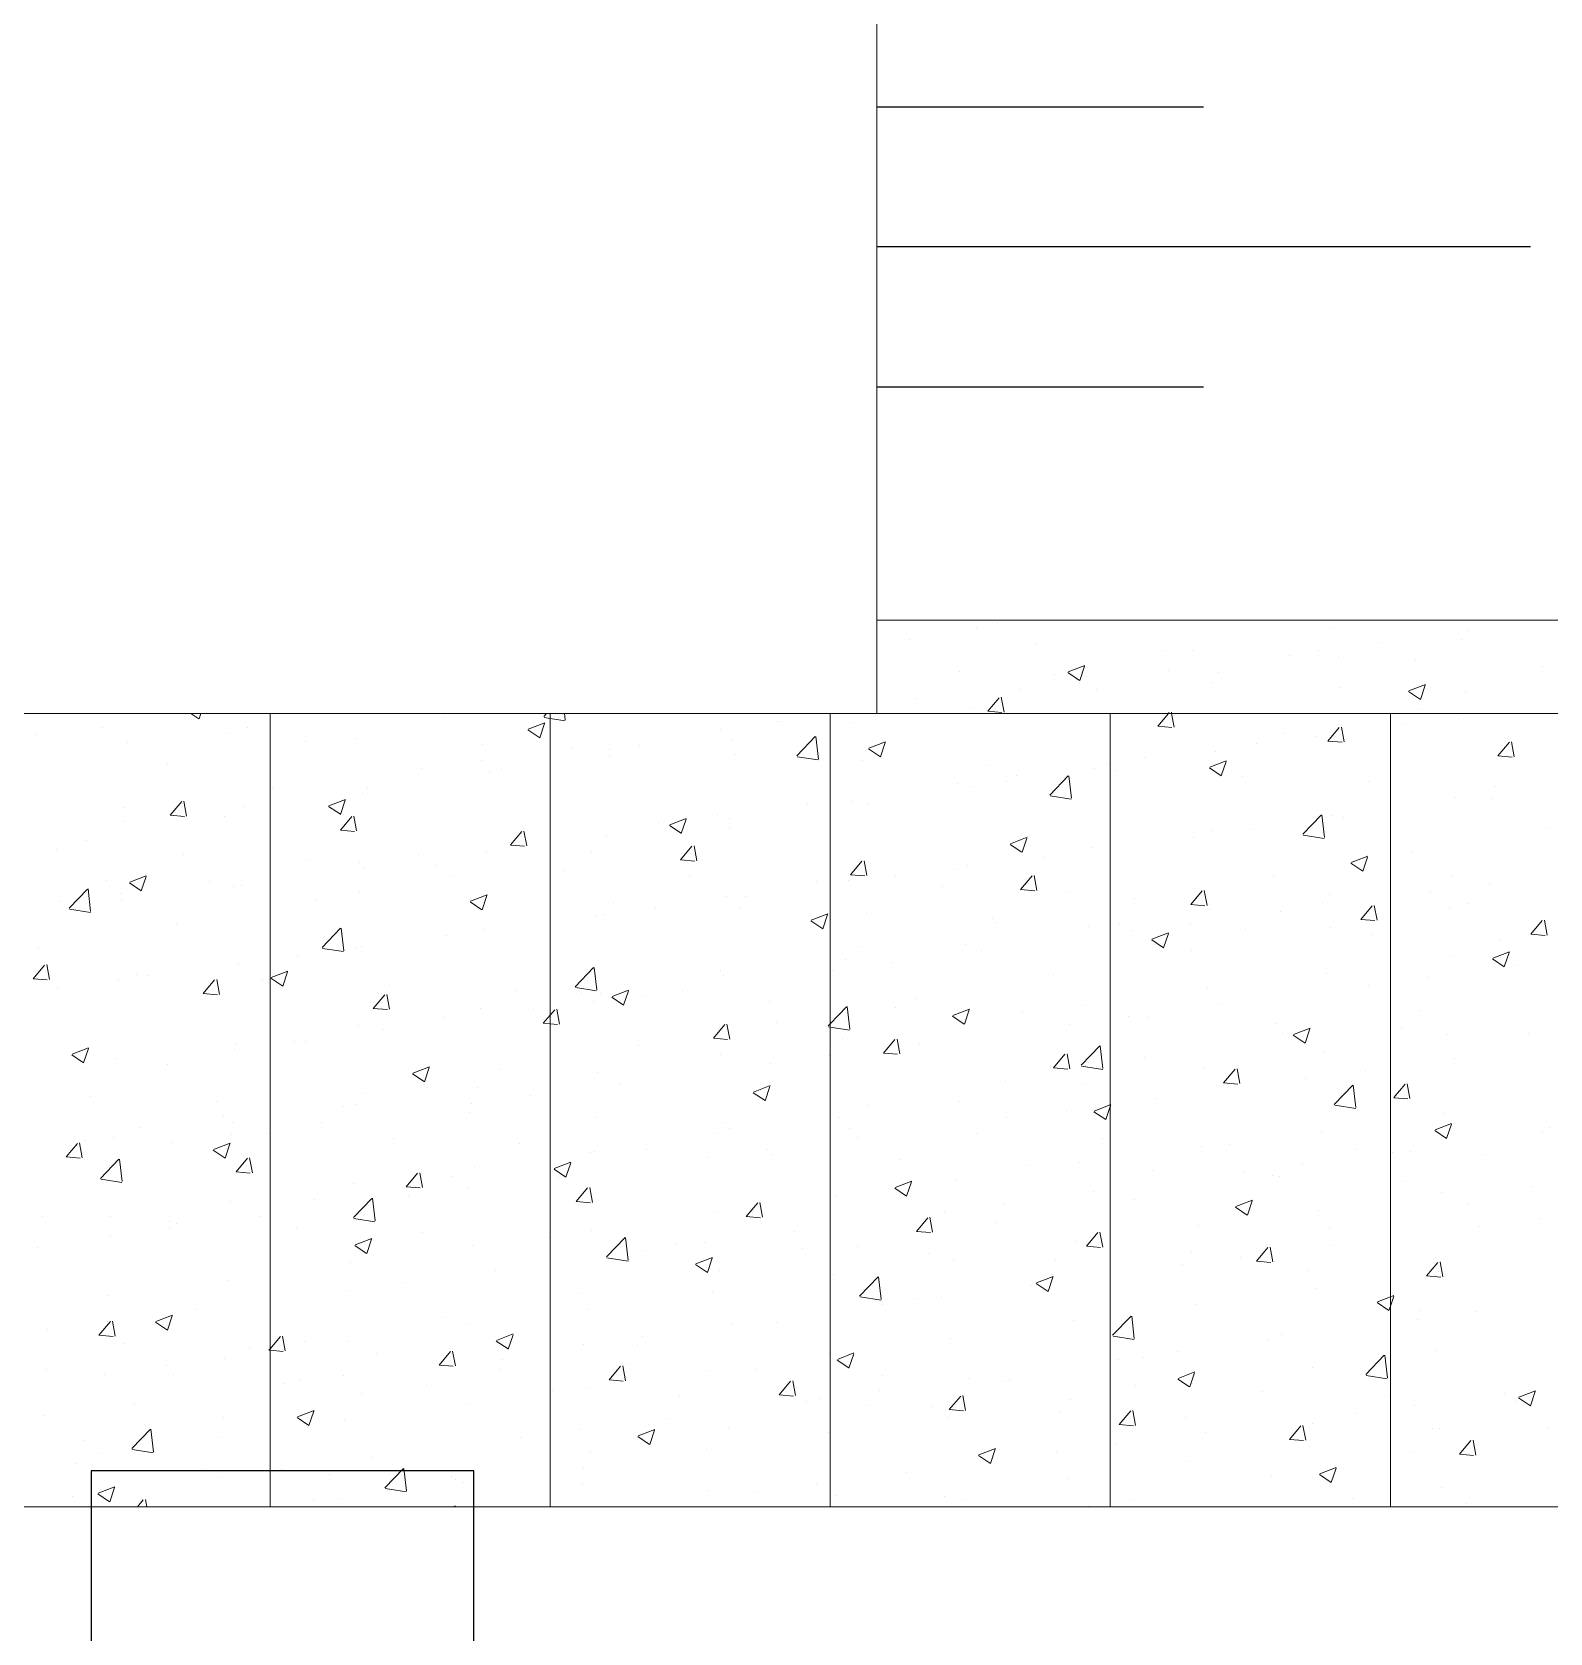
# Model space of a CAD drawing. Header units: millimetres. Extents: x 100 to 1222, y 100 to 694.
# Drawn here: x 318.01 to 324.1, y 518.04 to 524.48 of the extents above; entities that cross this region are included whole.
import ezdxf

# ---------------------------------------------------------------- set-up
doc = ezdxf.new("R2010")
doc.units = ezdxf.units.MM
doc.layers.add('Alvenaria', color=8, linetype='Continuous', lineweight=9)
doc.layers.add('PAREDE', color=7, linetype='Continuous', lineweight=9)
doc.layers.add('EXTERN', color=7, linetype='Continuous')
doc.layers.add('level 5', color=3, linetype='Continuous')

msp = doc.modelspace()

# ---------------------------------------------------------------- linework, layer by layer
at = {"layer": 'Alvenaria'}
for p, q in [((321.801, 522.079), (321.801, 522.079)), ((321.8844, 522.103), (321.8844, 522.103)), ((323.2236, 522.0846), (323.2236, 522.0846)), ((323.7742, 522.0691), (323.7742, 522.0691)), ((321.5317, 522.0341), (321.5317, 522.0341)), ((322.0402, 522.0126), (322.0402, 522.0126)), ((322.5487, 521.9911), (322.5487, 521.9911)), ((322.6681, 521.9893), (322.6681, 521.9893)), ((323.175, 521.9902), (323.175, 521.9902)), ((323.4134, 522.0216), (323.4134, 522.0216)), ((323.749, 522.0328), (323.749, 522.0328)), ((322.1686, 521.9046), (322.2353, 521.9302)), ((322.2151, 521.8699), (322.2344, 521.9274)), ((323.0571, 521.9696), (323.0571, 521.9696)), ((323.2543, 521.9614), (323.2543, 521.9614)), ((323.5656, 521.9481), (323.5656, 521.9481)), ((324.074, 521.9266), (324.074, 521.9266)), ((321.7326, 521.9061), (321.7326, 521.9061)), ((322.1126, 521.8939), (322.1126, 521.8939)), ((322.1674, 521.9019), (322.2148, 521.87)), ((322.2127, 521.8635), (322.2127, 521.8635)), ((322.241, 521.8846), (322.241, 521.8846)), ((322.5734, 521.911), (322.5734, 521.911)), ((322.7495, 521.8632), (322.7495, 521.8632)), ((322.7732, 521.9004), (322.7732, 521.9004)), ((321.5571, 521.7986), (321.5571, 521.7986)), ((321.8456, 521.7458), (321.8915, 521.8006)), ((321.911, 521.7424), (321.9, 521.8021)), ((321.9742, 521.8321), (321.9742, 521.8321)), ((322.2841, 521.8334), (322.2841, 521.8334)), ((323.2579, 521.8417), (323.2579, 521.8417)), ((323.5362, 521.8257), (323.5836, 521.7937)), ((323.5375, 521.8284), (323.6042, 521.854)), ((323.584, 521.7936), (323.6033, 521.8511)), ((323.7664, 521.8202), (323.7664, 521.8202)), ((318.6226, 521.7335), (318.6226, 521.7335)), ((318.6446, 521.737), (318.6767, 521.7153)), ((318.6771, 521.7152), (318.6844, 521.737)), ((320.0617, 521.7247), (320.0735, 521.737)), ((320.1486, 521.7118), (320.1457, 521.737)), ((321.7894, 521.762), (321.7894, 521.762)), ((321.8455, 521.7458), (321.9025, 521.7408)), ((322.5287, 521.6861), (322.5715, 521.737)), ((322.5715, 521.737), (322.5747, 521.7408)), ((322.5842, 521.737), (322.5832, 521.7423)), ((322.5942, 521.6826), (322.5842, 521.737)), ((323.5873, 521.7513), (323.5873, 521.7513)), ((318.2914, 521.6788), (318.2914, 521.6788)), ((318.8712, 521.6801), (318.8712, 521.6801)), ((319.6624, 521.7216), (319.6624, 521.7216)), ((319.9982, 521.671), (320.0456, 521.6391)), ((319.9994, 521.6737), (320.0661, 521.6993)), ((320.0459, 521.6389), (320.0652, 521.6965)), ((320.0634, 521.7212), (320.0879, 521.7174)), ((320.0879, 521.7174), (320.1481, 521.708)), ((320.7735, 521.674), (320.7735, 521.674)), ((321.0016, 521.7032), (321.0016, 521.7032)), ((321.0119, 521.7054), (321.0119, 521.7054)), ((321.3083, 521.701), (321.3083, 521.701)), ((322.5287, 521.686), (322.5857, 521.681)), ((323.2119, 521.6263), (323.2579, 521.681)), ((323.2774, 521.6228), (323.2664, 521.6825)), ((323.5236, 521.6934), (323.5236, 521.6934)), ((323.7374, 521.7158), (323.7374, 521.7158)), ((318.021, 521.6544), (318.021, 521.6544)), ((318.3901, 521.6191), (318.3901, 521.6191)), ((318.7999, 521.6573), (318.7999, 521.6573)), ((319.1069, 521.6263), (319.1069, 521.6263)), ((319.3084, 521.6358), (319.3084, 521.6358)), ((319.8168, 521.6143), (319.8168, 521.6143)), ((320.4461, 521.6079), (320.4461, 521.6079)), ((320.8192, 521.6339), (320.8192, 521.6339)), ((321.0782, 521.567), (321.1524, 521.6443)), ((321.1652, 521.5541), (321.1547, 521.6446)), ((321.3683, 521.5974), (321.435, 521.623)), ((321.4148, 521.5627), (321.4341, 521.6202)), ((322.9244, 521.6145), (322.9244, 521.6145)), ((323.0318, 521.6559), (323.0318, 521.6559)), ((323.1628, 521.6459), (323.1628, 521.6459)), ((323.2119, 521.6262), (323.2689, 521.6213)), ((323.2427, 521.6443), (323.2427, 521.6443)), ((323.8951, 521.5665), (323.941, 521.6212)), ((323.9606, 521.5631), (323.9496, 521.6228)), ((319.8112, 521.5473), (319.8112, 521.5473)), ((320.1719, 521.5948), (320.1719, 521.5948)), ((320.3245, 521.5625), (320.3245, 521.5625)), ((320.3253, 521.5929), (320.3253, 521.5929)), ((320.8338, 521.5714), (320.8338, 521.5714)), ((321.0799, 521.5635), (321.1646, 521.5504)), ((321.3422, 521.5499), (321.3422, 521.5499)), ((321.3671, 521.5947), (321.4144, 521.5628)), ((322.4764, 521.5606), (322.4764, 521.5606)), ((322.7371, 521.5212), (322.8038, 521.5468)), ((322.7616, 521.5834), (322.7616, 521.5834)), ((322.7837, 521.4864), (322.803, 521.5439)), ((323.8951, 521.5665), (323.9521, 521.5615)), ((318.5514, 521.5309), (318.5514, 521.5309)), ((319.5727, 521.516), (319.5727, 521.516)), ((319.8434, 521.5015), (319.8434, 521.5015)), ((319.8907, 521.5125), (319.8907, 521.5125)), ((321.8507, 521.5284), (321.8507, 521.5284)), ((321.9621, 521.4878), (321.9621, 521.4878)), ((322.0948, 521.4094), (322.169, 521.4867)), ((322.1817, 521.3965), (322.1712, 521.4869)), ((322.2725, 521.5163), (322.2725, 521.5163)), ((322.3228, 521.5353), (322.3228, 521.5353)), ((322.3592, 521.5069), (322.3592, 521.5069)), ((322.7359, 521.5185), (322.7833, 521.4865)), ((322.8676, 521.4854), (322.8676, 521.4854)), ((318.9712, 521.4368), (318.9712, 521.4368)), ((319.3352, 521.4172), (319.3352, 521.4172)), ((319.3544, 521.4345), (319.3544, 521.4345)), ((321.7237, 521.4564), (321.7237, 521.4564)), ((321.7778, 521.4449), (321.7778, 521.4449)), ((321.9209, 521.4652), (321.9209, 521.4652)), ((323.3761, 521.464), (323.3761, 521.464)), ((323.8845, 521.4425), (323.8845, 521.4425)), ((318.372, 521.3579), (318.372, 521.3579)), ((318.5618, 521.3282), (318.6077, 521.383)), ((318.6104, 521.3893), (318.6104, 521.3893)), ((318.6272, 521.3248), (318.6162, 521.3845)), ((318.8597, 521.363), (318.8597, 521.363)), ((319.1979, 521.3638), (319.2453, 521.3319)), ((319.1991, 521.3665), (319.2658, 521.3921)), ((319.2456, 521.3317), (319.2649, 521.3893)), ((321.1221, 521.3772), (321.1221, 521.3772)), ((321.2967, 521.3839), (321.2967, 521.3839)), ((321.3654, 521.3699), (321.3654, 521.3699)), ((322.0964, 521.4059), (322.1812, 521.3927)), ((323.7258, 521.3987), (323.7258, 521.3987)), ((323.8746, 521.3969), (323.8746, 521.3969)), ((318.3785, 521.3021), (318.3785, 521.3021)), ((318.5617, 521.3282), (318.6187, 521.3232)), ((318.7797, 521.3218), (318.7797, 521.3218)), ((319.2449, 521.2685), (319.2909, 521.3232)), ((319.3104, 521.265), (319.2994, 521.3247)), ((320.5229, 521.2984), (320.5229, 521.2984)), ((320.5667, 521.2875), (320.6141, 521.2556)), ((320.568, 521.2902), (320.6347, 521.3158)), ((320.6145, 521.2554), (320.6338, 521.313)), ((320.7614, 521.3297), (320.7614, 521.3297)), ((320.8077, 521.3168), (320.8077, 521.3168)), ((323.1113, 521.2517), (323.1855, 521.329)), ((323.1983, 521.2388), (323.1878, 521.3293)), ((323.2311, 521.3273), (323.2311, 521.3273)), ((323.273, 521.3177), (323.273, 521.3177)), ((318.2242, 521.2265), (318.2242, 521.2265)), ((319.2449, 521.2684), (319.3019, 521.2634)), ((319.9214, 521.2192), (319.9214, 521.2192)), ((319.9281, 521.2087), (319.9741, 521.2634)), ((319.9936, 521.2052), (319.9826, 521.2649)), ((320.313, 521.2454), (320.313, 521.2454)), ((320.8099, 521.2745), (320.8099, 521.2745)), ((321.9368, 521.2139), (322.0035, 521.2395)), ((321.9833, 521.1792), (322.0027, 521.2367)), ((322.6738, 521.2388), (322.6738, 521.2388)), ((322.75, 521.2663), (322.75, 521.2663)), ((322.9123, 521.2702), (322.9123, 521.2702)), ((323.113, 521.2482), (323.1977, 521.2351)), ((324.1035, 521.2783), (324.1035, 521.2783)), ((318.106, 521.1921), (318.106, 521.1921)), ((318.6144, 521.1706), (318.6144, 521.1706)), ((319.5606, 521.1717), (319.5606, 521.1717)), ((319.8318, 521.1844), (319.8318, 521.1844)), ((319.9281, 521.2086), (319.9851, 521.2037)), ((320.2544, 521.1792), (320.2544, 521.1792)), ((320.6113, 521.1489), (320.6572, 521.2036)), ((320.6768, 521.1455), (320.6658, 521.2052)), ((321.9356, 521.2112), (321.983, 521.1793)), ((322.0723, 521.1596), (322.0723, 521.1596)), ((322.261, 521.1992), (322.261, 521.1992)), ((323.3057, 521.1377), (323.3724, 521.1633)), ((323.3522, 521.1029), (323.3715, 521.1604)), ((323.548, 521.183), (323.548, 521.183)), ((319.1229, 521.1491), (319.1229, 521.1491)), ((319.3222, 521.1403), (319.3222, 521.1403)), ((319.3428, 521.1174), (319.3428, 521.1174)), ((319.6313, 521.1276), (319.6313, 521.1276)), ((320.1398, 521.1061), (320.1398, 521.1061)), ((320.6113, 521.1489), (320.6683, 521.1439)), ((321.2945, 521.0891), (321.3404, 521.1439)), ((321.2945, 521.0891), (321.3515, 521.0841)), ((321.36, 521.0857), (321.349, 521.1454)), ((321.7115, 521.1121), (321.7115, 521.1121)), ((321.7662, 521.1278), (321.7662, 521.1278)), ((323.3045, 521.135), (323.3519, 521.103)), ((318.1549, 520.9545), (318.2291, 521.0318)), ((318.2418, 520.9416), (318.2313, 521.0321)), ((318.3068, 521.0641), (318.3068, 521.0641)), ((318.3976, 521.0566), (318.4449, 521.0246)), ((318.3988, 521.0593), (318.4655, 521.0849)), ((318.4453, 521.0245), (318.4646, 521.0821)), ((318.7206, 521.0611), (318.7206, 521.0611)), ((318.8152, 521.0426), (318.8152, 521.0426)), ((318.8481, 521.046), (318.8481, 521.046)), ((319.6989, 521.0838), (319.6989, 521.0838)), ((320.6483, 521.0847), (320.6483, 521.0847)), ((321.1567, 521.0632), (321.1567, 521.0632)), ((321.2851, 521.0668), (321.2851, 521.0668)), ((321.4731, 521.0808), (321.4731, 521.0808)), ((321.6652, 521.0417), (321.6652, 521.0417)), ((321.9777, 521.0294), (322.0236, 521.0841)), ((321.9777, 521.0293), (322.0346, 521.0243)), ((322.0432, 521.0259), (322.0322, 521.0856)), ((322.6609, 520.9696), (322.7068, 521.0243)), ((322.7264, 520.9661), (322.7154, 521.0259)), ((322.9925, 521.0876), (322.9925, 521.0876)), ((323.7143, 521.0816), (323.7143, 521.0816)), ((323.8624, 521.0526), (323.8624, 521.0526)), ((318.1214, 520.9822), (318.1214, 520.9822)), ((318.3599, 521.0136), (318.3599, 521.0136)), ((318.367, 520.985), (318.367, 520.985)), ((319.1435, 520.9885), (319.1435, 520.9885)), ((319.3237, 521.0212), (319.3237, 521.0212)), ((319.7664, 520.9803), (319.8138, 520.9484)), ((319.7677, 520.983), (319.8344, 521.0086)), ((319.8142, 520.9482), (319.8335, 521.0058)), ((319.8322, 520.9997), (319.8322, 520.9997)), ((320.3406, 520.9782), (320.3406, 520.9782)), ((320.7961, 520.9998), (320.7961, 520.9998)), ((320.8715, 521.0016), (320.8715, 521.0016)), ((322.1737, 521.0202), (322.1737, 521.0202)), ((322.437, 520.9923), (322.437, 520.9923)), ((322.6609, 520.9696), (322.7178, 520.9646)), ((322.6821, 520.9987), (322.6821, 520.9987)), ((323.1906, 520.9772), (323.1906, 520.9772)), ((323.2195, 521.0102), (323.2195, 521.0102)), ((323.3441, 520.9098), (323.39, 520.9646)), ((323.4096, 520.9064), (323.3985, 520.9661)), ((323.624, 521.0212), (323.624, 521.0212)), ((323.7762, 520.9738), (323.7762, 520.9738)), ((318.1565, 520.951), (318.2413, 520.9379)), ((320.2723, 520.9227), (320.2723, 520.9227)), ((320.3014, 520.9283), (320.3014, 520.9283)), ((320.5108, 520.9541), (320.5108, 520.9541)), ((320.8491, 520.9567), (320.8491, 520.9567)), ((321.1353, 520.904), (321.1827, 520.8721)), ((321.1365, 520.9067), (321.2032, 520.9323)), ((321.183, 520.872), (321.2023, 520.9295)), ((321.3576, 520.9352), (321.3576, 520.9352)), ((321.866, 520.9137), (321.866, 520.9137)), ((321.8815, 520.8969), (321.8815, 520.8969)), ((322.7384, 520.9492), (322.7384, 520.9492)), ((323.0224, 520.942), (323.0224, 520.942)), ((323.3441, 520.9098), (323.401, 520.9048)), ((323.6991, 520.9558), (323.6991, 520.9558)), ((324.0273, 520.8501), (324.0732, 520.9048)), ((324.0928, 520.8466), (324.0817, 520.9063)), ((318.588, 520.8931), (318.588, 520.8931)), ((319.1714, 520.7968), (319.2456, 520.8742)), ((319.2584, 520.784), (319.2479, 520.8744)), ((319.6708, 520.8435), (319.6708, 520.8435)), ((319.8203, 520.8674), (319.8203, 520.8674)), ((322.2494, 520.8821), (322.2494, 520.8821)), ((322.3745, 520.8923), (322.3745, 520.8923)), ((322.4232, 520.8632), (322.4232, 520.8632)), ((322.5054, 520.8304), (322.5721, 520.856)), ((322.5519, 520.7957), (322.5712, 520.8532)), ((322.6617, 520.8946), (322.6617, 520.8946)), ((322.883, 520.8708), (322.883, 520.8708)), ((323.2207, 520.8785), (323.2207, 520.8785)), ((323.3914, 520.8493), (323.3914, 520.8493)), ((324.0273, 520.85), (324.0842, 520.845)), ((318.0325, 520.7978), (318.0325, 520.7978)), ((319.1731, 520.7933), (319.2578, 520.7802)), ((319.31, 520.796), (319.31, 520.796)), ((319.3312, 520.8003), (319.3312, 520.8003)), ((321.3261, 520.8016), (321.3261, 520.8016)), ((321.7547, 520.8107), (321.7547, 520.8107)), ((321.8217, 520.784), (321.8217, 520.784)), ((322.5042, 520.8277), (322.5515, 520.7958)), ((322.6653, 520.7831), (322.6653, 520.7831)), ((323.8743, 520.7542), (323.9409, 520.7798)), ((323.8999, 520.8278), (323.8999, 520.8278)), ((323.9208, 520.7194), (323.9401, 520.7769)), ((318.0107, 520.6715), (318.0566, 520.7263)), ((318.0762, 520.6681), (318.0652, 520.7278)), ((318.8365, 520.7289), (318.8365, 520.7289)), ((319.0716, 520.7646), (319.0716, 520.7646)), ((320.188, 520.6392), (320.2622, 520.7165)), ((320.2749, 520.6263), (320.2644, 520.7168)), ((320.7706, 520.7062), (320.7706, 520.7062)), ((321.2225, 520.7051), (321.2225, 520.7051)), ((321.2736, 520.7497), (321.2736, 520.7497)), ((321.461, 520.7365), (321.461, 520.7365)), ((323.7027, 520.7645), (323.7027, 520.7645)), ((323.873, 520.7515), (323.9204, 520.7195)), ((323.9726, 520.7244), (323.9726, 520.7244)), ((318.0107, 520.6715), (318.0677, 520.6665)), ((318.1093, 520.6379), (318.1093, 520.6379)), ((318.3554, 520.6679), (318.3554, 520.6679)), ((318.4249, 520.6864), (318.4249, 520.6864)), ((318.47, 520.6854), (318.47, 520.6854)), ((318.6939, 520.6118), (318.7398, 520.6665)), ((318.7594, 520.6083), (318.7484, 520.668)), ((318.9334, 520.6649), (318.9334, 520.6649)), ((318.9661, 520.6731), (319.0135, 520.6411)), ((318.9673, 520.6758), (319.034, 520.7014)), ((319.0139, 520.641), (319.0332, 520.6986)), ((319.4418, 520.6435), (319.4418, 520.6435)), ((320.7845, 520.6827), (320.7845, 520.6827)), ((322.1098, 520.6878), (322.1098, 520.6878)), ((323.208, 520.6931), (323.208, 520.6931)), ((323.3734, 520.6456), (323.3734, 520.6456)), ((323.6119, 520.677), (323.6119, 520.677)), ((318.6939, 520.6117), (318.7508, 520.6067)), ((319.3771, 520.552), (319.423, 520.6067)), ((319.4426, 520.5485), (319.4316, 520.6082)), ((319.9503, 520.622), (319.9503, 520.622)), ((320.1896, 520.6357), (320.2743, 520.6225)), ((320.2151, 520.6109), (320.2151, 520.6109)), ((320.2602, 520.5784), (320.2602, 520.5784)), ((320.2898, 520.6113), (320.2898, 520.6113)), ((320.335, 520.5968), (320.3824, 520.5649)), ((320.3362, 520.5995), (320.4029, 520.6251)), ((320.3827, 520.5647), (320.402, 520.6223)), ((320.4588, 520.6005), (320.4588, 520.6005)), ((320.621, 520.6259), (320.621, 520.6259)), ((320.9672, 520.579), (320.9672, 520.579)), ((321.5543, 520.5924), (321.5543, 520.5924)), ((322.7268, 520.6321), (322.7268, 520.6321)), ((319.3771, 520.552), (319.434, 520.547)), ((319.6596, 520.5155), (319.6596, 520.5155)), ((319.8087, 520.5503), (319.8087, 520.5503)), ((320.0218, 520.547), (320.0218, 520.547)), ((320.0603, 520.4922), (320.0879, 520.5251)), ((320.0879, 520.5251), (320.1062, 520.5469)), ((320.1258, 520.4888), (320.1148, 520.5485)), ((321.2129, 520.4903), (321.2787, 520.5588)), ((321.2915, 520.4686), (321.281, 520.5591)), ((321.4757, 520.5575), (321.4757, 520.5575)), ((321.7039, 520.5205), (321.7512, 520.4886)), ((321.7051, 520.5232), (321.7718, 520.5488)), ((321.7516, 520.4885), (321.7709, 520.546)), ((321.9842, 520.536), (321.9842, 520.536)), ((322.2378, 520.565), (322.2378, 520.565)), ((322.4111, 520.5189), (322.4111, 520.5189)), ((322.4926, 520.5146), (322.4926, 520.5146)), ((322.7719, 520.5664), (322.7719, 520.5664)), ((323.5845, 520.5451), (323.5845, 520.5451)), ((319.3196, 520.4832), (319.3196, 520.4832)), ((319.4202, 520.4678), (319.4202, 520.4678)), ((320.0603, 520.4922), (320.0879, 520.4898)), ((320.0879, 520.4898), (320.1172, 520.4872)), ((320.7435, 520.4325), (320.7894, 520.4872)), ((320.809, 520.429), (320.7979, 520.4887)), ((320.9988, 520.4971), (320.9988, 520.4971)), ((321.2045, 520.4815), (321.2129, 520.4903)), ((321.2062, 520.478), (321.2129, 520.477)), ((321.2129, 520.477), (321.2909, 520.4649)), ((321.7431, 520.4936), (321.7431, 520.4936)), ((322.1727, 520.4875), (322.1727, 520.4875)), ((323.0011, 520.4931), (323.0011, 520.4931)), ((323.029, 520.4498), (323.029, 520.4498)), ((323.0739, 520.447), (323.1406, 520.4726)), ((323.1205, 520.4122), (323.1398, 520.4697)), ((323.5096, 520.4716), (323.5096, 520.4716)), ((323.6911, 520.4474), (323.6911, 520.4474)), ((324.018, 520.4501), (324.018, 520.4501)), ((318.167, 520.3686), (318.2337, 520.3942)), ((318.2135, 520.3338), (318.2329, 520.3914)), ((318.821, 520.3889), (318.821, 520.3889)), ((318.8249, 520.4118), (318.8249, 520.4118)), ((319.0595, 520.4203), (319.0595, 520.4203)), ((319.1041, 520.4202), (319.1041, 520.4202)), ((320.4433, 520.4017), (320.4433, 520.4017)), ((320.7435, 520.4324), (320.8004, 520.4274)), ((321.262, 520.4327), (321.262, 520.4327)), ((321.4267, 520.3727), (321.4726, 520.4274)), ((321.4922, 520.3692), (321.4811, 520.4289)), ((321.5711, 520.4083), (321.5711, 520.4083)), ((322.2211, 520.3239), (322.2953, 520.4012)), ((322.308, 520.311), (322.2975, 520.4014)), ((323.0727, 520.4443), (323.1201, 520.4123)), ((318.1658, 520.3659), (318.2132, 520.3339)), ((318.3438, 520.3508), (318.3438, 520.3508)), ((318.5486, 520.3248), (318.5486, 520.3248)), ((319.5359, 520.2923), (319.6026, 520.3179)), ((320.7729, 520.3656), (320.7729, 520.3656)), ((320.9719, 520.3294), (320.9719, 520.3294)), ((321.2104, 520.3608), (321.2104, 520.3608)), ((321.4267, 520.3726), (321.4836, 520.3677)), ((322.1099, 520.3129), (322.1558, 520.3676)), ((322.1753, 520.3095), (322.1643, 520.3692)), ((322.2227, 520.3204), (322.3074, 520.3072)), ((322.4735, 520.3544), (322.4735, 520.3544)), ((323.1964, 520.376), (323.1964, 520.376)), ((323.722, 520.3488), (323.722, 520.3488)), ((318.2195, 520.3097), (318.2195, 520.3097)), ((319.5347, 520.2896), (319.5821, 520.2577)), ((319.5824, 520.2575), (319.6017, 520.3151)), ((319.8878, 520.3064), (319.8878, 520.3064)), ((320.2782, 520.2942), (320.2782, 520.2942)), ((321.9181, 520.2591), (321.9181, 520.2591)), ((322.1099, 520.3129), (322.1668, 520.3079)), ((322.7153, 520.315), (322.7153, 520.315)), ((322.7931, 520.2531), (322.839, 520.3079)), ((322.7931, 520.2531), (322.85, 520.2481)), ((322.8585, 520.2497), (322.8475, 520.3094)), ((323.1228, 520.2699), (323.1228, 520.2699)), ((323.3613, 520.3013), (323.3613, 520.3013)), ((318.2394, 520.1997), (318.2394, 520.1997)), ((319.3324, 520.211), (319.3324, 520.211)), ((319.7971, 520.2332), (319.7971, 520.2332)), ((320.0096, 520.2027), (320.0096, 520.2027)), ((320.3704, 520.2502), (320.3704, 520.2502)), ((320.9035, 520.2133), (320.9509, 520.1814)), ((320.9048, 520.216), (320.9715, 520.2416)), ((320.9513, 520.1812), (320.9706, 520.2388)), ((322.2262, 520.248), (322.2262, 520.248)), ((322.5213, 520.1907), (322.5213, 520.1907)), ((323.2376, 520.1662), (323.3118, 520.2435)), ((323.3246, 520.1533), (323.314, 520.2438)), ((323.4763, 520.1934), (323.5222, 520.2481)), ((323.4763, 520.1933), (323.5332, 520.1883)), ((323.5417, 520.1899), (323.5307, 520.2496)), ((318.7479, 520.1782), (318.7479, 520.1782)), ((319.2564, 520.1567), (319.2564, 520.1567)), ((319.308, 520.1661), (319.308, 520.1661)), ((319.7648, 520.1352), (319.7648, 520.1352)), ((319.7712, 520.1713), (319.7712, 520.1713)), ((321.3626, 520.1637), (321.3626, 520.1637)), ((321.7315, 520.1766), (321.7315, 520.1766)), ((322.1605, 520.1432), (322.1605, 520.1432)), ((322.2724, 520.137), (322.3198, 520.1051)), ((322.2736, 520.1397), (322.3379, 520.1644)), ((322.3201, 520.105), (322.3379, 520.158)), ((322.3379, 520.1644), (322.3403, 520.1653)), ((322.3379, 520.158), (322.3395, 520.1625)), ((323.2393, 520.1627), (323.324, 520.1496)), ((323.6795, 520.1303), (323.6795, 520.1303)), ((318.4403, 520.0718), (318.4403, 520.0718)), ((318.7769, 520.1157), (318.7769, 520.1157)), ((318.8133, 520.0947), (318.8133, 520.0947)), ((319.1696, 520.0921), (319.1696, 520.0921)), ((320.2733, 520.1138), (320.2733, 520.1138)), ((320.7818, 520.0923), (320.7818, 520.0923)), ((320.8071, 520.0684), (320.8071, 520.0684)), ((321.2504, 520.1156), (321.2504, 520.1156)), ((321.2902, 520.0708), (321.2902, 520.0708)), ((321.9221, 520.1118), (321.9221, 520.1118)), ((323.1848, 520.0589), (323.1848, 520.0589)), ((323.6413, 520.0608), (323.6887, 520.0288)), ((323.6425, 520.0635), (323.7092, 520.0891)), ((323.689, 520.0287), (323.7083, 520.0862)), ((324.1007, 520.0722), (324.1007, 520.0722)), ((318.1429, 519.9551), (318.1888, 520.0098)), ((318.2084, 519.9516), (318.1973, 520.0113)), ((318.2214, 520.0203), (318.2214, 520.0203)), ((318.3322, 520.0337), (318.3322, 520.0337)), ((318.5704, 520.0132), (318.5704, 520.0132)), ((318.7356, 519.9851), (318.8023, 520.0107)), ((318.7821, 519.9503), (318.8014, 520.0079)), ((318.8089, 520.0446), (318.8089, 520.0446)), ((318.9487, 520.0503), (318.9487, 520.0503)), ((319.4572, 520.0288), (319.4572, 520.0288)), ((319.9657, 520.0073), (319.9657, 520.0073)), ((320.7613, 520.0485), (320.7613, 520.0485)), ((321.3205, 520.0326), (321.3205, 520.0326)), ((321.7987, 520.0493), (321.7987, 520.0493)), ((322.3072, 520.0278), (322.3072, 520.0278)), ((322.7037, 519.998), (322.7037, 519.998)), ((322.8156, 520.0064), (322.8156, 520.0064)), ((324.073, 520.0523), (324.073, 520.0523)), ((318.1429, 519.955), (318.1998, 519.9501)), ((318.2812, 519.869), (318.3554, 519.9463)), ((318.3681, 519.8561), (318.3576, 519.9466)), ((318.7344, 519.9824), (318.7817, 519.9504)), ((318.8261, 519.8953), (318.872, 519.95)), ((318.8915, 519.8919), (318.8805, 519.9516)), ((320.1045, 519.9088), (320.1711, 519.9344)), ((320.151, 519.874), (320.1703, 519.9316)), ((320.2516, 519.973), (320.2516, 519.973)), ((320.2666, 519.9771), (320.2666, 519.9771)), ((320.4741, 519.9858), (320.4741, 519.9858)), ((320.7214, 519.9537), (320.7214, 519.9537)), ((320.9598, 519.9851), (320.9598, 519.9851)), ((320.9826, 519.9643), (320.9826, 519.9643)), ((321.4911, 519.9429), (321.4911, 519.9429)), ((322.2146, 519.9309), (322.2146, 519.9309)), ((323.3241, 519.9849), (323.3241, 519.9849)), ((323.4715, 519.9731), (323.4715, 519.9731)), ((323.5452, 519.9768), (323.5452, 519.9768)), ((323.8325, 519.9634), (323.8325, 519.9634)), ((318.8261, 519.8953), (318.883, 519.8903)), ((319.5093, 519.8355), (319.5552, 519.8903)), ((319.5747, 519.8321), (319.5637, 519.8918)), ((319.6961, 519.8777), (319.6961, 519.8777)), ((319.7855, 519.9161), (319.7855, 519.9161)), ((320.1032, 519.9061), (320.1506, 519.8742)), ((320.1198, 519.8745), (320.1198, 519.8745)), ((321.9995, 519.9214), (321.9995, 519.9214)), ((322.508, 519.8999), (322.508, 519.8999)), ((322.8723, 519.8942), (322.8723, 519.8942)), ((322.9897, 519.8815), (322.9897, 519.8815)), ((323.0165, 519.8784), (323.0165, 519.8784)), ((323.1107, 519.9256), (323.1107, 519.9256)), ((318.2828, 519.8655), (318.3675, 519.8523)), ((319.2965, 519.8491), (319.2965, 519.8491)), ((319.5093, 519.8355), (319.5662, 519.8305)), ((319.7591, 519.827), (319.7591, 519.827)), ((320.1925, 519.7758), (320.2384, 519.8305)), ((320.2579, 519.7723), (320.2469, 519.832)), ((321.4721, 519.8298), (321.5195, 519.7979)), ((321.4733, 519.8325), (321.54, 519.8581)), ((321.5198, 519.7978), (321.5391, 519.8553)), ((321.7199, 519.8595), (321.7199, 519.8595)), ((322.2707, 519.815), (322.2707, 519.815)), ((323.5249, 519.8569), (323.5249, 519.8569)), ((323.6679, 519.8133), (323.6679, 519.8133)), ((324.0334, 519.8354), (324.0334, 519.8354)), ((318.8017, 519.7776), (318.8017, 519.7776)), ((319.1406, 519.7823), (319.1406, 519.7823)), ((319.2977, 519.7113), (319.3719, 519.7887)), ((319.3847, 519.6985), (319.3741, 519.7889)), ((319.5206, 519.7956), (319.5206, 519.7956)), ((320.1925, 519.7757), (320.2494, 519.7707)), ((320.8757, 519.716), (320.9216, 519.7707)), ((320.9411, 519.7125), (320.9301, 519.7722)), ((321.2388, 519.7985), (321.2388, 519.7985)), ((321.91, 519.7675), (321.91, 519.7675)), ((322.4342, 519.7861), (322.4342, 519.7861)), ((322.841, 519.7535), (322.8883, 519.7216)), ((322.8422, 519.7562), (322.9089, 519.7818)), ((322.8887, 519.7215), (322.908, 519.779)), ((323.1732, 519.7418), (323.1732, 519.7418)), ((323.7734, 519.7677), (323.7734, 519.7677)), ((318.0499, 519.7155), (318.0499, 519.7155)), ((318.3206, 519.7167), (318.3206, 519.7167)), ((318.5584, 519.694), (318.5584, 519.694)), ((318.5852, 519.687), (318.5852, 519.687)), ((318.9191, 519.7164), (318.9191, 519.7164)), ((319.2994, 519.7078), (319.3841, 519.6947)), ((320.7498, 519.7314), (320.7498, 519.7314)), ((320.8757, 519.7159), (320.9326, 519.711)), ((321.5588, 519.6562), (321.6048, 519.7109)), ((321.6243, 519.6528), (321.6133, 519.7125)), ((321.6715, 519.7361), (321.6715, 519.7361)), ((321.8787, 519.6908), (321.8787, 519.6908)), ((322.6921, 519.6809), (322.6921, 519.6809)), ((323.8224, 519.6766), (323.8224, 519.6766)), ((324.0609, 519.708), (324.0609, 519.708)), ((318.3199, 519.6376), (318.3199, 519.6376)), ((318.5583, 519.669), (318.5583, 519.669)), ((319.0669, 519.6726), (319.0669, 519.6726)), ((319.3041, 519.6016), (319.3708, 519.6272)), ((319.3507, 519.5668), (319.37, 519.6244)), ((319.5753, 519.6511), (319.5753, 519.6511)), ((320.0838, 519.6296), (320.0838, 519.6296)), ((320.255, 519.66), (320.255, 519.66)), ((320.3143, 519.5537), (320.3884, 519.631)), ((320.4012, 519.5408), (320.3907, 519.6313)), ((320.7092, 519.6094), (320.7092, 519.6094)), ((321.07, 519.6569), (321.07, 519.6569)), ((321.5588, 519.6562), (321.6158, 519.6512)), ((322.2031, 519.6138), (322.2031, 519.6138)), ((322.242, 519.5964), (322.288, 519.6512)), ((322.3075, 519.593), (322.2965, 519.6527)), ((323.2179, 519.6723), (323.2179, 519.6723)), ((318.0297, 519.5916), (318.0297, 519.5916)), ((319.3029, 519.5989), (319.3503, 519.5669)), ((319.7739, 519.599), (319.7739, 519.599)), ((320.3159, 519.5502), (320.4006, 519.537)), ((320.4708, 519.578), (320.4708, 519.578)), ((320.5923, 519.6081), (320.5923, 519.6081)), ((320.673, 519.5253), (320.7397, 519.5509)), ((320.7195, 519.4905), (320.7388, 519.5481)), ((321.1007, 519.5866), (321.1007, 519.5866)), ((321.3233, 519.5954), (321.3233, 519.5954)), ((321.6092, 519.5652), (321.6092, 519.5652)), ((322.242, 519.5964), (322.299, 519.5914)), ((322.6625, 519.577), (322.6625, 519.577)), ((322.8601, 519.5499), (322.8601, 519.5499)), ((322.9252, 519.5367), (322.9712, 519.5914)), ((322.9907, 519.5332), (322.9797, 519.5929)), ((323.2209, 519.5974), (323.2209, 519.5974)), ((319.2849, 519.532), (319.2849, 519.532)), ((319.8692, 519.4989), (319.8692, 519.4989)), ((320.6718, 519.5226), (320.7192, 519.4907)), ((320.7678, 519.5001), (320.7678, 519.5001)), ((321.2272, 519.4814), (321.2272, 519.4814)), ((321.7083, 519.5424), (321.7083, 519.5424)), ((322.107, 519.4816), (322.107, 519.4816)), ((322.1177, 519.5437), (322.1177, 519.5437)), ((322.6217, 519.5185), (322.6217, 519.5185)), ((322.6261, 519.5222), (322.6261, 519.5222)), ((322.9252, 519.5366), (322.9822, 519.5316)), ((323.1346, 519.5007), (323.1346, 519.5007)), ((323.6084, 519.4769), (323.6543, 519.5316)), ((323.6563, 519.4962), (323.6563, 519.4962)), ((323.6739, 519.4734), (323.6629, 519.5332)), ((318.7902, 519.4606), (318.7902, 519.4606)), ((319.27, 519.42), (319.27, 519.42)), ((319.5085, 519.4514), (319.5085, 519.4514)), ((321.3308, 519.396), (321.405, 519.4733)), ((321.4178, 519.3831), (321.4072, 519.4736)), ((322.0201, 519.4393), (322.0201, 519.4393)), ((322.0407, 519.4463), (322.088, 519.4144)), ((322.0419, 519.449), (322.1086, 519.4746)), ((322.0884, 519.4143), (322.1077, 519.4718)), ((323.1616, 519.4248), (323.1616, 519.4248)), ((323.6084, 519.4769), (323.6654, 519.4719)), ((323.643, 519.4792), (323.643, 519.4792)), ((318.309, 519.3996), (318.309, 519.3996)), ((320.2123, 519.4047), (320.2123, 519.4047)), ((320.7382, 519.4143), (320.7382, 519.4143)), ((321.3325, 519.3925), (321.4172, 519.3794)), ((321.421, 519.3605), (321.421, 519.3605)), ((321.5515, 519.3863), (321.5515, 519.3863)), ((321.6594, 519.3918), (321.6594, 519.3918)), ((322.6805, 519.3638), (322.6805, 519.3638)), ((323.4095, 519.3701), (323.4569, 519.3381)), ((323.4107, 519.3728), (323.4629, 519.3928)), ((323.4572, 519.338), (323.4629, 519.3549)), ((323.4629, 519.3928), (323.4774, 519.3984)), ((323.4629, 519.3549), (323.4766, 519.3955)), ((318.275, 519.2386), (318.321, 519.2933)), ((318.3077, 519.2933), (318.3077, 519.2933)), ((318.3405, 519.2352), (318.3295, 519.2949)), ((318.5026, 519.2917), (318.55, 519.2597)), ((318.5038, 519.2944), (318.5705, 519.32)), ((318.5503, 519.2596), (318.5697, 519.3172)), ((318.6685, 519.3408), (318.6685, 519.3408)), ((319.6568, 519.3094), (319.6568, 519.3094)), ((320.2435, 519.3429), (320.2435, 519.3429)), ((320.996, 519.2909), (320.996, 519.2909)), ((322.1915, 519.2967), (322.1915, 519.2967)), ((322.3474, 519.2384), (322.4215, 519.3157)), ((322.4343, 519.2255), (322.4238, 519.3159)), ((323.5719, 519.3009), (323.5719, 519.3009)), ((323.5817, 519.339), (323.5817, 519.339)), ((323.8103, 519.3323), (323.8103, 519.3323)), ((318.0693, 519.2619), (318.0693, 519.2619)), ((318.275, 519.2386), (318.332, 519.2336)), ((318.9629, 519.1844), (319.0042, 519.2336)), ((319.0237, 519.1754), (319.0127, 519.2351)), ((319.7623, 519.282), (319.7623, 519.282)), ((319.8727, 519.2181), (319.9394, 519.2437)), ((319.9192, 519.1833), (319.9385, 519.2409)), ((320.4587, 519.2338), (320.4587, 519.2338)), ((320.8194, 519.2813), (320.8194, 519.2813)), ((321.6968, 519.2253), (321.6968, 519.2253)), ((322.349, 519.2349), (322.4337, 519.2217)), ((323.0262, 519.2436), (323.0262, 519.2436)), ((318.3729, 519.2073), (318.3729, 519.2073)), ((318.8814, 519.1858), (318.8814, 519.1858)), ((318.9582, 519.1788), (318.9629, 519.1844)), ((318.9582, 519.1788), (318.9629, 519.1784)), ((318.9629, 519.1784), (319.0152, 519.1738)), ((319.1013, 519.214), (319.1013, 519.214)), ((319.2733, 519.2149), (319.2733, 519.2149)), ((319.3898, 519.1644), (319.3898, 519.1644)), ((319.6414, 519.1191), (319.6874, 519.1738)), ((319.7069, 519.1156), (319.6959, 519.1753)), ((319.8715, 519.2154), (319.9189, 519.1835)), ((320.2202, 519.2024), (320.2202, 519.2024)), ((320.4405, 519.1956), (320.4405, 519.1956)), ((321.2156, 519.1643), (321.2156, 519.1643)), ((321.2416, 519.1418), (321.3083, 519.1674)), ((321.2881, 519.107), (321.3074, 519.1646)), ((322.6096, 519.1742), (322.6096, 519.1742)), ((322.9703, 519.2217), (322.9703, 519.2217)), ((323.3639, 519.0807), (323.4381, 519.158)), ((323.4508, 519.0678), (323.4403, 519.1583)), ((323.6448, 519.1791), (323.6448, 519.1791)), ((318.0653, 519.1009), (318.0653, 519.1009)), ((318.5458, 519.1187), (318.5458, 519.1187)), ((318.7786, 519.1435), (318.7786, 519.1435)), ((319.6187, 519.1232), (319.6187, 519.1232)), ((319.6414, 519.119), (319.6984, 519.114)), ((319.885, 519.1002), (319.885, 519.1002)), ((319.8983, 519.1429), (319.8983, 519.1429)), ((320.3246, 519.0593), (320.3705, 519.114)), ((320.3901, 519.0558), (320.3791, 519.1156)), ((320.4068, 519.1214), (320.4068, 519.1214)), ((320.7266, 519.0973), (320.7266, 519.0973)), ((320.9152, 519.0999), (320.9152, 519.0999)), ((321.2403, 519.1391), (321.2877, 519.1072)), ((322.3711, 519.1429), (322.3711, 519.1429)), ((322.4707, 519.1483), (322.4707, 519.1483)), ((323.1501, 519.1077), (323.1501, 519.1077)), ((318.2975, 519.0825), (318.2975, 519.0825)), ((318.5738, 519.0794), (318.5738, 519.0794)), ((319.0195, 519.0443), (319.0195, 519.0443)), ((319.0822, 519.0579), (319.0822, 519.0579)), ((319.2579, 519.0757), (319.2579, 519.0757)), ((319.5907, 519.0364), (319.5907, 519.0364)), ((320.3246, 519.0593), (320.3816, 519.0543)), ((321.0078, 518.9995), (321.0537, 519.0543)), ((321.0733, 518.9961), (321.0623, 519.0558)), ((321.4237, 519.0784), (321.4237, 519.0784)), ((321.7696, 519.0637), (321.7696, 519.0637)), ((321.9153, 519.0529), (321.9153, 519.0529)), ((321.9322, 519.0569), (321.9322, 519.0569)), ((322.4406, 519.0355), (322.4406, 519.0355)), ((322.6092, 519.0628), (322.6566, 519.0309)), ((322.6104, 519.0655), (322.6771, 519.0911)), ((322.6569, 519.0308), (322.6762, 519.0883)), ((322.6689, 519.0467), (322.6689, 519.0467)), ((323.3656, 519.0772), (323.4503, 519.0641)), ((318.4179, 518.9651), (318.4179, 518.9651)), ((319.3296, 519.0049), (319.3296, 519.0049)), ((320.0991, 519.0149), (320.0991, 519.0149)), ((320.2319, 519.0258), (320.2319, 519.0258)), ((320.6076, 518.9934), (320.6076, 518.9934)), ((321.0078, 518.9995), (321.0647, 518.9945)), ((321.1161, 518.972), (321.1161, 518.972)), ((321.1704, 518.9848), (321.1704, 518.9848)), ((321.4088, 519.0162), (321.4088, 519.0162)), ((321.691, 518.9398), (321.7369, 518.9945)), ((321.7565, 518.9363), (321.7455, 518.996)), ((322.1799, 518.9796), (322.1799, 518.9796)), ((322.9491, 519.014), (322.9491, 519.014)), ((323.4576, 518.9925), (323.4576, 518.9925)), ((323.9205, 519.0041), (323.9205, 519.0041)), ((323.966, 518.971), (323.966, 518.971)), ((323.9781, 518.9866), (324.0255, 518.9546)), ((323.9793, 518.9893), (324.046, 519.0149)), ((324.0258, 518.9545), (324.0451, 519.012)), ((318.0572, 518.9176), (318.0572, 518.9176)), ((318.7741, 518.9095), (318.7741, 518.9095)), ((319.0712, 518.9082), (319.1185, 518.8762)), ((319.0724, 518.9109), (319.1391, 518.9365)), ((319.1189, 518.8761), (319.1382, 518.9337)), ((319.7508, 518.9649), (319.7508, 518.9649)), ((320.5688, 518.9056), (320.5688, 518.9056)), ((321.3598, 518.9576), (321.3598, 518.9576)), ((321.6245, 518.9505), (321.6245, 518.9505)), ((321.6852, 518.9082), (321.6852, 518.9082)), ((321.691, 518.9397), (321.7479, 518.9347)), ((322.133, 518.929), (322.133, 518.929)), ((322.3742, 518.88), (322.4201, 518.9347)), ((322.4397, 518.8765), (322.4286, 518.9362)), ((322.6415, 518.9075), (322.6415, 518.9075)), ((323.3213, 518.9253), (323.3213, 518.9253)), ((323.5597, 518.9567), (323.5597, 518.9567)), ((318.4074, 518.7835), (318.4816, 518.8608)), ((318.4944, 518.7706), (318.4839, 518.8611)), ((319.2617, 518.8978), (319.2617, 518.8978)), ((320.2081, 518.8581), (320.2081, 518.8581)), ((320.4413, 518.8346), (320.5079, 518.8602)), ((320.4878, 518.7998), (320.5071, 518.8574)), ((320.8043, 518.8622), (320.8043, 518.8622)), ((321.2041, 518.8472), (321.2041, 518.8472)), ((322.3742, 518.8799), (322.4311, 518.875)), ((322.7197, 518.8461), (322.7197, 518.8461)), ((323.0574, 518.8202), (323.1033, 518.8749)), ((323.1229, 518.8168), (323.1118, 518.8765)), ((323.1499, 518.886), (323.1499, 518.886)), ((323.6332, 518.862), (323.6332, 518.862)), ((323.6584, 518.8646), (323.6584, 518.8646)), ((324.0979, 518.866), (324.0979, 518.866)), ((318.2186, 518.8142), (318.2186, 518.8142)), ((318.4091, 518.78), (318.4938, 518.7668)), ((318.767, 518.8264), (318.767, 518.8264)), ((319.9696, 518.8267), (319.9696, 518.8267)), ((320.44, 518.8319), (320.4874, 518.8)), ((320.715, 518.7802), (320.715, 518.7802)), ((321.8101, 518.7583), (321.8768, 518.7839)), ((321.8566, 518.7236), (321.8759, 518.7811)), ((322.359, 518.7986), (322.359, 518.7986)), ((323.0574, 518.8202), (323.1143, 518.8152)), ((323.1385, 518.7906), (323.1385, 518.7906)), ((323.7406, 518.7604), (323.7865, 518.8152)), ((323.806, 518.757), (323.795, 518.8167)), ((318.1834, 518.7232), (318.1834, 518.7232)), ((318.2859, 518.7654), (318.2859, 518.7654)), ((319.3681, 518.7475), (319.3681, 518.7475)), ((320.2203, 518.7088), (320.2203, 518.7088)), ((320.2488, 518.7669), (320.2488, 518.7669)), ((321.8089, 518.7556), (321.8563, 518.7237)), ((322.1205, 518.7672), (322.1205, 518.7672)), ((322.6574, 518.7296), (322.6574, 518.7296)), ((323.179, 518.682), (323.2457, 518.7076)), ((323.5424, 518.7707), (323.5424, 518.7707)), ((323.7406, 518.7604), (323.7975, 518.7554)), ((318.6919, 518.7017), (318.6919, 518.7017)), ((318.7689, 518.6686), (318.7689, 518.6686)), ((319.0073, 518.7), (319.0073, 518.7)), ((319.2003, 518.6802), (319.2003, 518.6802)), ((319.424, 518.6258), (319.4982, 518.7031)), ((319.5109, 518.6129), (319.5004, 518.7034)), ((319.6933, 518.6715), (319.6933, 518.6715)), ((319.7088, 518.6587), (319.7088, 518.6587)), ((319.7392, 518.6478), (319.7392, 518.6478)), ((321.519, 518.688), (321.519, 518.688)), ((322.1683, 518.6626), (322.1683, 518.6626)), ((322.9869, 518.6753), (322.9869, 518.6753)), ((323.1778, 518.6794), (323.2251, 518.6474)), ((323.2255, 518.6473), (323.2448, 518.7048)), ((318.1673, 518.5894), (318.1673, 518.5894)), ((318.2709, 518.601), (318.3182, 518.569)), ((318.2721, 518.6037), (318.3388, 518.6293)), ((318.3186, 518.5689), (318.3379, 518.6265)), ((319.2501, 518.5807), (319.2501, 518.5807)), ((319.4256, 518.6223), (319.5104, 518.6092)), ((320.2173, 518.6372), (320.2173, 518.6372)), ((320.7257, 518.6157), (320.7257, 518.6157)), ((320.9198, 518.6091), (320.9198, 518.6091)), ((321.1583, 518.6405), (321.1583, 518.6405)), ((321.2342, 518.5943), (321.2342, 518.5943)), ((321.6736, 518.5911), (321.6736, 518.5911)), ((322.4314, 518.58), (322.4314, 518.58)), ((323.3092, 518.581), (323.3092, 518.581)), ((323.6699, 518.6285), (323.6699, 518.6285)), ((318.4301, 518.5495), (318.4531, 518.5769)), ((318.467, 518.5495), (318.4617, 518.5784)), ((319.1378, 518.5762), (319.1378, 518.5762)), ((319.6984, 518.5495), (319.7076, 518.553)), ((319.7065, 518.5495), (319.7068, 518.5502)), ((321.7427, 518.5728), (321.7427, 518.5728)), ((322.2511, 518.5513), (322.2511, 518.5513)), ((323.0707, 518.5496), (323.0707, 518.5496)), ((323.7706, 518.5615), (323.7706, 518.5615))]:
    msp.add_line(p, q, dxfattribs=at)
at = {"layer": 'EXTERN'}
msp.add_lwpolyline([(319.1621, 516.7812), (319.7808, 516.7812), (319.7808, 518.6937), (318.2433, 518.6937), (318.2433, 516.7812), (318.8621, 516.7812), (318.8621, 515.9562, 2), (319.1621, 515.9562)], format="xyb", close=True, dxfattribs=at)
at = {"layer": 'level 5'}
for p, q in [((321.4004, 524.1745), (322.7129, 524.1745)), ((324.0254, 523.612), (321.4004, 523.612)), ((321.4004, 523.0495), (322.7129, 523.0495))]:
    msp.add_line(p, q, dxfattribs=at)
at = {"layer": 'PAREDE'}
for p, q in [((321.4004, 539.362), (321.4004, 521.7745)), ((326.6504, 522.112), (321.4004, 522.112)), ((326.6504, 521.737), (315.4004, 521.737)), ((318.9629, 518.5495), (318.9629, 521.737)), ((320.0879, 518.5495), (320.0879, 521.737)), ((321.2129, 518.5495), (321.2129, 521.737)), ((322.3379, 518.5495), (322.3379, 521.737)), ((323.4629, 518.5495), (323.4629, 521.737)), ((297.9629, 518.5495), (330.2129, 518.5495))]:
    msp.add_line(p, q, dxfattribs=at)
msp.add_lwpolyline([(297.9629, 521.3619), (297.9629, 518.5495), (330.2129, 518.5495), (330.2129, 522.112), (321.4004, 522.112), (321.4004, 521.737), (315.4004, 521.737), (315.4004, 521.362)], close=True, dxfattribs=at)

doc.saveas('drawing.dxf')
